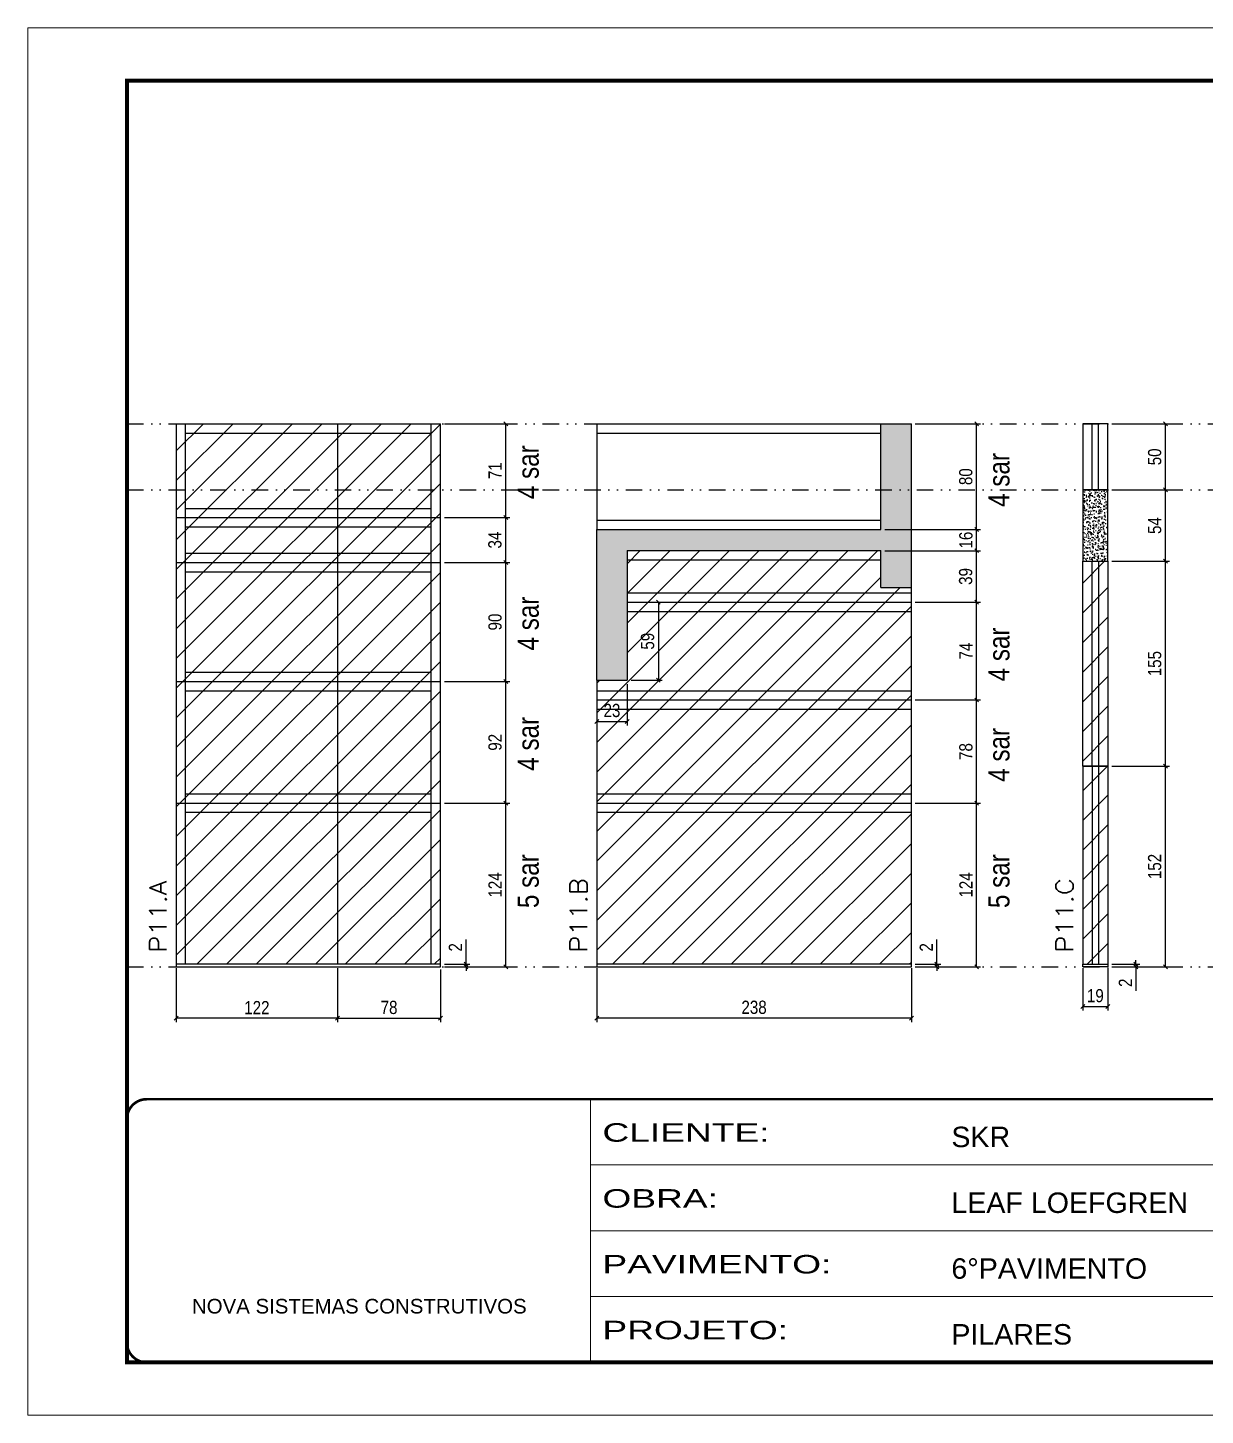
# Model space of a CAD drawing. Extents: x 14400 to 27878, y -21631 to 6985.
# Drawn here: x 16012 to 16903, y 1340 to 2390 of the extents above; entities that cross this region are included whole.
import ezdxf

# ---------------------------------------------------------------- set-up
doc = ezdxf.new("R2010")
doc.units = 0
for name, pattern in [('CONTINUO', [0]), ('DASHED', [0.75, 0.5, -0.25]), ('DIVIDE2', [0.625, 0.25, -0.125, 0, -0.125, 0, -0.125])]:
    doc.linetypes.add(name, pattern=pattern)
for name, color, linetype in [('COTA', 241, 'Continuous'), ('NOMENCLATURA', 7, 'Continuous'), ('Nível', 160, 'Continuous'), ('Painéis', 200, 'Continuous'), ('SARR_2.2x7', 40, 'Continuous')]:
    doc.layers.add(name, color=color, linetype=linetype)
for name, color, linetype, lineweight in [('Folhas', 255, 'Continuous', 9), ('Hachura', 251, 'Continuous', 9), ('SARRAFO DE PRESSAO', 251, 'DASHED', 9), ('Texto Seção', 7, 'Continuous', 15)]:
    doc.layers.add(name, color=color, linetype=linetype, lineweight=lineweight)
doc.styles.add('ARIAL', font='arial.ttf')
doc.styles.add('ARIAL_NARROW', font='ARIALN.TTF', dxfattribs={"height": 0.2})
doc.styles.add('COTA TECNICA', font='techl___.ttf', dxfattribs={"height": 10})
doc.styles.add('COTA TECNICA-50', font='techl___.ttf', dxfattribs={"height": 10})
doc.styles.add('REGUA-120', font='ROMANS.shx', dxfattribs={"height": 15})
doc.styles.add('Tecnologia', font='')
doc.styles.get('Tecnologia').set_extended_font_data('Forgotten Futurist')
doc.dimstyles.new('COTA PAINEL-50', dxfattribs={"dimtxt": 10, "dimasz": 3, "dimexe": 3, "dimexo": 3, "dimgap": 3, "dimtad": 1, "dimdec": 1, "dimzin": 12, "dimdsep": 46, "dimtxsty": 'COTA TECNICA-50', "dimblk1": 'OBLIQUE', "dimblk2": 'OBLIQUE', "dimsah": 1, "dimcen": 0.9, "dimclrd": 4, "dimclre": 4, "dimclrt": 240, "dimadec": 1, "dimazin": 3, "dimtfac": 1, "dimtdec": 1, "dimtmove": 0, "dimatfit": 3, "dimfxl": 1, "dimtolj": 1, "dimtzin": 12, "dimarcsym": 0})
doc.dimstyles.new('PAINEL', dxfattribs={"dimtxt": 10, "dimasz": 3, "dimexe": 3, "dimexo": 3, "dimgap": 3, "dimtad": 1, "dimdec": 1, "dimzin": 12, "dimdsep": 46, "dimtxsty": 'COTA TECNICA', "dimblk1": 'OBLIQUE', "dimblk2": 'OBLIQUE', "dimsah": 1, "dimcen": 0.9, "dimclrd": 4, "dimclre": 4, "dimclrt": 240, "dimadec": 1, "dimazin": 3, "dimtfac": 1, "dimtdec": 1, "dimtmove": 0, "dimatfit": 3, "dimfxl": 1, "dimtolj": 1, "dimtzin": 12, "dimarcsym": 0})

# ---------------------------------------------------------------- blocks, each defined once
blk = doc.blocks.new('9999999999')
at = {"color": 30, "linetype": 'CONTINUO'}
for p, q in [((98564.6, 34230.2), (98564.6, 34429.4)), ((98564.6, 34379.6), (99584, 34379.6)), ((98564.6, 34329.8), (99488, 34329.8)), ((98564.6, 34280), (99488, 34280))]:
    blk.add_line(p, q, dxfattribs=at)
at = {"color": 30, "linetype": 'CONTINUO', "const_width": 2}
blk.add_lwpolyline([(99584, 34230.2), (99584, 34414.4, 0.414214), (99569, 34429.4), (98229, 34429.4, 0.414214), (98214, 34414.4), (98214, 34245.2, 0.414214), (98229, 34230.2), (99584, 34230.2)], format="xyb", dxfattribs=at)
at = {"layer": 'Folhas'}
blk.add_lwpolyline([(98139, 34190.2), (99624, 34190.2), (99624, 35240.2), (98139, 35240.2)], close=True, dxfattribs=at)
at = {"layer": 'Folhas', "color": 30, "const_width": 3}
blk.add_lwpolyline([(98214, 34230.2), (99584, 34230.2), (99584, 35200.2), (98214, 35200.2)], close=True, dxfattribs=at)
at = {"color": 7, "linetype": 'Continuous', "ltscale": 5, "style": 'ARIAL'}
for s, height, p in [('SKR', 15.48, (98837.7, 34393.1)), ('LEAF LOEFGREN', 15.483, (98837.7, 34343.3)), ('6°PAVIMENTO', 15.483, (98837.7, 34293.5)), ('NOVA SISTEMAS CONSTRUTIVOS', 11.059, (98263.2, 34267.2)), ('PILARES', 15.48, (98837.7, 34243.7))]:
    blk.add_text(s, height=height, dxfattribs=at).set_placement(p)
at = {"layer": 'Folhas', "color": 7, "style": 'Tecnologia', "width": 1.5}
for s, p in [('CLIENTE:', (98573.7, 34397.2)), ('OBRA:', (98573.7, 34347.3)), ('PAVIMENTO:', (98573.7, 34297.5)), ('PROJETO:', (98573.7, 34247.7))]:
    blk.add_text(s, height=14, dxfattribs=at).set_placement(p)
blk = doc.blocks.new('_Oblique')
at = {"color": 0, "linetype": 'ByBlock', "lineweight": -2}
blk.add_line((-0.5, -0.5), (0.5, 0.5), dxfattribs=at)
blk = doc.blocks.new('*D2867')
at = {"layer": 'COTA', "color": 4, "lineweight": -2, "transparency": 16777216}
for p, q in [((16124.3, 1678.7), (16124.3, 1637.9)), ((16246.3, 1678.7), (16246.3, 1637.9)), ((16246.3, 1640.9), (16124.3, 1640.9))]:
    blk.add_line(p, q, dxfattribs=at)
at = {"layer": 'Defpoints', "color": 0, "transparency": 16777216}
for p in [(16124.3, 1681.7), (16246.3, 1681.7), (16124.3, 1640.9)]:
    blk.add_point(p, dxfattribs=at)
at = {"layer": 'COTA', "color": 4, "lineweight": -2, "transparency": 16777216, "xscale": 3, "yscale": 3, "zscale": 3, "rotation": 180}
blk.add_blockref('_Oblique', (16124.3, 1640.9), dxfattribs=at)
at = {"layer": 'COTA', "color": 4, "lineweight": -2, "transparency": 16777216, "xscale": 3, "yscale": 3, "zscale": 3}
blk.add_blockref('_Oblique', (16246.3, 1640.9), dxfattribs=at)
at = {"layer": 'COTA', "color": 240, "transparency": 16777216, "insert": (16185.3, 1648.9), "char_height": 10, "attachment_point": 5, "style": 'COTA TECNICA'}
blk.add_mtext('\\A1;122', dxfattribs=at)
blk = doc.blocks.new('*D2868')
at = {"layer": 'COTA', "color": 4, "lineweight": -2, "transparency": 16777216}
for p, q in [((16343.5, 1681.7), (16343.5, 1700.5)), ((16327.3, 1681.7), (16346.5, 1681.7)), ((16343.5, 1679.7), (16343.5, 1681.7)), ((16327.3, 1679.7), (16346.5, 1679.7)), ((16343.5, 1679.7), (16343.5, 1676.7))]:
    blk.add_line(p, q, dxfattribs=at)
at = {"layer": 'Defpoints', "color": 0, "transparency": 16777216}
for p in [(16324.3, 1681.7), (16324.3, 1679.7), (16343.5, 1679.7)]:
    blk.add_point(p, dxfattribs=at)
at = {"layer": 'COTA', "color": 4, "lineweight": -2, "transparency": 16777216, "xscale": 3, "yscale": 3, "zscale": 3}
for p, rotation in [((16343.5, 1681.7), 270), ((16343.5, 1679.7), 90)]:
    blk.add_blockref('_Oblique', p, dxfattribs=dict(at, rotation=rotation))
at = {"layer": 'COTA', "color": 240, "transparency": 16777216, "insert": (16335.5, 1694.5), "char_height": 10, "attachment_point": 5, "rotation": 90, "style": 'COTA TECNICA-50'}
blk.add_mtext('\\A1;2', dxfattribs=at)
blk = doc.blocks.new('*D2869')
at = {"layer": 'COTA', "color": 4, "lineweight": -2, "transparency": 16777216}
for p, q in [((16327.3, 1895.7), (16376.6, 1895.7)), ((16373.6, 1803.7), (16373.6, 1895.7)), ((16327.3, 1803.7), (16376.6, 1803.7))]:
    blk.add_line(p, q, dxfattribs=at)
at = {"layer": 'Defpoints', "color": 0, "transparency": 16777216}
for p in [(16324.3, 1895.7), (16373.6, 1895.7), (16324.3, 1803.7)]:
    blk.add_point(p, dxfattribs=at)
at = {"layer": 'COTA', "color": 4, "lineweight": -2, "transparency": 16777216, "xscale": 3, "yscale": 3, "zscale": 3}
for p, rotation in [((16373.6, 1895.7), 90), ((16373.6, 1803.7), 270)]:
    blk.add_blockref('_Oblique', p, dxfattribs=dict(at, rotation=rotation))
at = {"layer": 'COTA', "color": 240, "transparency": 16777216, "insert": (16365.5, 1849.7), "char_height": 10, "attachment_point": 5, "rotation": 90, "style": 'COTA TECNICA-50'}
blk.add_mtext('\\A1;92', dxfattribs=at)
blk = doc.blocks.new('*D2850')
at = {"layer": 'COTA', "color": 4, "linetype": 'ByBlock', "lineweight": -2, "transparency": 16777216}
for p, q in [((16327.3, 1803.7), (16376.6, 1803.7)), ((16373.6, 1679.7), (16373.6, 1803.7)), ((16327.3, 1679.7), (16376.6, 1679.7))]:
    blk.add_line(p, q, dxfattribs=at)
at = {"layer": 'Defpoints', "color": 0, "linetype": 'ByBlock', "transparency": 16777216}
for p in [(16324.3, 1803.7), (16373.6, 1803.7), (16324.3, 1679.7)]:
    blk.add_point(p, dxfattribs=at)
at = {"layer": 'COTA', "color": 4, "linetype": 'ByBlock', "lineweight": -2, "transparency": 16777216, "xscale": 3, "yscale": 3, "zscale": 3}
for p, rotation in [((16373.6, 1803.7), 90), ((16373.6, 1679.7), 270)]:
    blk.add_blockref('_Oblique', p, dxfattribs=dict(at, rotation=rotation))
at = {"layer": 'COTA', "color": 240, "linetype": 'ByBlock', "transparency": 16777216, "insert": (16365.5, 1741.7), "char_height": 10, "attachment_point": 5, "rotation": 90, "style": 'COTA TECNICA'}
blk.add_mtext('\\A1;124', dxfattribs=at)
blk = doc.blocks.new('*D2851')
at = {"layer": 'COTA', "color": 4, "lineweight": -2, "transparency": 16777216}
for p, q in [((16442.4, 1678.7), (16442.4, 1637.9)), ((16680.4, 1678.7), (16680.4, 1637.9)), ((16680.4, 1640.9), (16442.4, 1640.9))]:
    blk.add_line(p, q, dxfattribs=at)
at = {"layer": 'Defpoints', "color": 0, "transparency": 16777216}
for p in [(16442.4, 1681.7), (16680.4, 1681.7), (16442.4, 1640.9)]:
    blk.add_point(p, dxfattribs=at)
at = {"layer": 'COTA', "color": 4, "lineweight": -2, "transparency": 16777216, "xscale": 3, "yscale": 3, "zscale": 3, "rotation": 180}
blk.add_blockref('_Oblique', (16442.4, 1640.9), dxfattribs=at)
at = {"layer": 'COTA', "color": 4, "lineweight": -2, "transparency": 16777216, "xscale": 3, "yscale": 3, "zscale": 3}
blk.add_blockref('_Oblique', (16680.4, 1640.9), dxfattribs=at)
at = {"layer": 'COTA', "color": 240, "transparency": 16777216, "insert": (16561.4, 1649.1), "char_height": 10, "attachment_point": 5, "style": 'COTA TECNICA'}
blk.add_mtext('\\A1;238', dxfattribs=at)
blk = doc.blocks.new('*D2852')
at = {"layer": 'COTA', "color": 4, "lineweight": -2, "transparency": 16777216}
for p, q in [((16699.7, 1681.7), (16699.7, 1700.5)), ((16683.4, 1681.7), (16702.7, 1681.7)), ((16699.7, 1679.7), (16699.7, 1681.7)), ((16683.4, 1679.7), (16702.7, 1679.7)), ((16699.7, 1679.7), (16699.7, 1676.7))]:
    blk.add_line(p, q, dxfattribs=at)
at = {"layer": 'Defpoints', "color": 0, "transparency": 16777216}
for p in [(16680.4, 1681.7), (16680.4, 1679.7), (16699.7, 1679.7)]:
    blk.add_point(p, dxfattribs=at)
at = {"layer": 'COTA', "color": 4, "lineweight": -2, "transparency": 16777216, "xscale": 3, "yscale": 3, "zscale": 3}
for p, rotation in [((16699.7, 1681.7), 270), ((16699.7, 1679.7), 90)]:
    blk.add_blockref('_Oblique', p, dxfattribs=dict(at, rotation=rotation))
at = {"layer": 'COTA', "color": 240, "transparency": 16777216, "insert": (16691.7, 1694.5), "char_height": 10, "attachment_point": 5, "rotation": 90, "style": 'COTA TECNICA-50'}
blk.add_mtext('\\A1;2', dxfattribs=at)
blk = doc.blocks.new('*D2853')
at = {"layer": 'COTA', "color": 4, "linetype": 'ByBlock', "lineweight": -2, "transparency": 16777216}
for p, q in [((16683.4, 1803.7), (16732.8, 1803.7)), ((16729.8, 1679.7), (16729.8, 1803.7)), ((16683.4, 1679.7), (16732.8, 1679.7))]:
    blk.add_line(p, q, dxfattribs=at)
at = {"layer": 'Defpoints', "color": 0, "linetype": 'ByBlock', "transparency": 16777216}
for p in [(16680.4, 1803.7), (16729.8, 1803.7), (16680.4, 1679.7)]:
    blk.add_point(p, dxfattribs=at)
at = {"layer": 'COTA', "color": 4, "linetype": 'ByBlock', "lineweight": -2, "transparency": 16777216, "xscale": 3, "yscale": 3, "zscale": 3}
for p, rotation in [((16729.8, 1803.7), 90), ((16729.8, 1679.7), 270)]:
    blk.add_blockref('_Oblique', p, dxfattribs=dict(at, rotation=rotation))
at = {"layer": 'COTA', "color": 240, "linetype": 'ByBlock', "transparency": 16777216, "insert": (16721.7, 1741.7), "char_height": 10, "attachment_point": 5, "rotation": 90, "style": 'COTA TECNICA'}
blk.add_mtext('\\A1;124', dxfattribs=at)
blk = doc.blocks.new('*D2854')
at = {"layer": 'COTA', "color": 4, "lineweight": -2, "transparency": 16777216}
for p, q in [((16810.1, 1678.7), (16810.1, 1646.8)), ((16829.1, 1678.7), (16829.1, 1646.8)), ((16810.1, 1649.8), (16829.1, 1649.8))]:
    blk.add_line(p, q, dxfattribs=at)
at = {"layer": 'Defpoints', "color": 0, "transparency": 16777216}
for p in [(16810.1, 1681.7), (16829.1, 1681.7), (16829.1, 1649.8)]:
    blk.add_point(p, dxfattribs=at)
at = {"layer": 'COTA', "color": 4, "lineweight": -2, "transparency": 16777216, "xscale": 3, "yscale": 3, "zscale": 3, "rotation": 180}
blk.add_blockref('_Oblique', (16810.1, 1649.8), dxfattribs=at)
at = {"layer": 'COTA', "color": 4, "lineweight": -2, "transparency": 16777216, "xscale": 3, "yscale": 3, "zscale": 3}
blk.add_blockref('_Oblique', (16829.1, 1649.8), dxfattribs=at)
at = {"layer": 'COTA', "color": 240, "transparency": 16777216, "insert": (16819.6, 1657.9), "char_height": 10, "attachment_point": 5, "style": 'COTA TECNICA'}
blk.add_mtext('\\A1;19', dxfattribs=at)
blk = doc.blocks.new('*D2855')
at = {"layer": 'COTA', "color": 4, "lineweight": -2, "transparency": 16777216}
for p, q in [((16832.1, 1681.7), (16853.3, 1681.7)), ((16850.3, 1681.7), (16850.3, 1684.7)), ((16850.3, 1681.7), (16850.3, 1679.7)), ((16832.1, 1679.7), (16853.3, 1679.7)), ((16850.3, 1679.7), (16850.3, 1661.6))]:
    blk.add_line(p, q, dxfattribs=at)
at = {"layer": 'Defpoints', "color": 0, "transparency": 16777216}
for p in [(16829.1, 1681.7), (16850.3, 1681.7), (16829.1, 1679.7)]:
    blk.add_point(p, dxfattribs=at)
at = {"layer": 'COTA', "color": 4, "lineweight": -2, "transparency": 16777216, "xscale": 3, "yscale": 3, "zscale": 3}
for p, rotation in [((16850.3, 1681.7), 270), ((16850.3, 1679.7), 90)]:
    blk.add_blockref('_Oblique', p, dxfattribs=dict(at, rotation=rotation))
at = {"layer": 'COTA', "color": 240, "transparency": 16777216, "insert": (16842.3, 1667.7), "char_height": 10, "attachment_point": 5, "rotation": 90, "style": 'COTA TECNICA-50'}
blk.add_mtext('\\A1;2', dxfattribs=at)
blk = doc.blocks.new('*D2856')
at = {"layer": 'COTA', "color": 4, "lineweight": -2, "transparency": 16777216}
for p, q in [((16832.1, 1831.7), (16875.6, 1831.7)), ((16872.6, 1679.7), (16872.6, 1831.7)), ((16832.1, 1679.7), (16875.6, 1679.7))]:
    blk.add_line(p, q, dxfattribs=at)
at = {"layer": 'Defpoints', "color": 0, "transparency": 16777216}
for p in [(16829.1, 1831.7), (16872.6, 1831.7), (16829.1, 1679.7)]:
    blk.add_point(p, dxfattribs=at)
at = {"layer": 'COTA', "color": 4, "lineweight": -2, "transparency": 16777216, "xscale": 3, "yscale": 3, "zscale": 3}
for p, rotation in [((16872.6, 1831.7), 90), ((16872.6, 1679.7), 270)]:
    blk.add_blockref('_Oblique', p, dxfattribs=dict(at, rotation=rotation))
at = {"layer": 'COTA', "color": 240, "transparency": 16777216, "insert": (16864.5, 1755.7), "char_height": 10, "attachment_point": 5, "rotation": 90, "style": 'COTA TECNICA-50'}
blk.add_mtext('\\A1;152', dxfattribs=at)
blk = doc.blocks.new('*D2857')
at = {"layer": 'COTA', "color": 4, "lineweight": -2, "transparency": 16777216}
for p, q in [((16246.3, 1678.7), (16246.3, 1637.9)), ((16324.3, 1677.7), (16324.3, 1637.9)), ((16246.3, 1640.9), (16324.3, 1640.9))]:
    blk.add_line(p, q, dxfattribs=at)
at = {"layer": 'Defpoints', "color": 0, "transparency": 16777216}
for p in [(16246.3, 1681.7), (16324.3, 1680.7), (16324.3, 1640.9)]:
    blk.add_point(p, dxfattribs=at)
at = {"layer": 'COTA', "color": 4, "lineweight": -2, "transparency": 16777216, "xscale": 3, "yscale": 3, "zscale": 3, "rotation": 180}
blk.add_blockref('_Oblique', (16246.3, 1640.9), dxfattribs=at)
at = {"layer": 'COTA', "color": 4, "lineweight": -2, "transparency": 16777216, "xscale": 3, "yscale": 3, "zscale": 3}
blk.add_blockref('_Oblique', (16324.3, 1640.9), dxfattribs=at)
at = {"layer": 'COTA', "color": 240, "transparency": 16777216, "insert": (16285.3, 1649), "char_height": 10, "attachment_point": 5, "style": 'COTA TECNICA'}
blk.add_mtext('\\A1;78', dxfattribs=at)
blk = doc.blocks.new('*D2866')
at = {"layer": 'COTA', "color": 4, "lineweight": -2, "transparency": 16777216}
for p, q in [((16327.3, 1985.7), (16376.6, 1985.7)), ((16373.6, 1895.7), (16373.6, 1985.7)), ((16327.3, 1895.7), (16376.6, 1895.7))]:
    blk.add_line(p, q, dxfattribs=at)
at = {"layer": 'Defpoints', "color": 0, "transparency": 16777216}
for p in [(16324.3, 1985.7), (16373.6, 1985.7), (16324.3, 1895.7)]:
    blk.add_point(p, dxfattribs=at)
at = {"layer": 'COTA', "color": 4, "lineweight": -2, "transparency": 16777216, "xscale": 3, "yscale": 3, "zscale": 3}
for p, rotation in [((16373.6, 1985.7), 90), ((16373.6, 1895.7), 270)]:
    blk.add_blockref('_Oblique', p, dxfattribs=dict(at, rotation=rotation))
at = {"layer": 'COTA', "color": 240, "transparency": 16777216, "insert": (16365.5, 1940.7), "char_height": 10, "attachment_point": 5, "rotation": 90, "style": 'COTA TECNICA'}
blk.add_mtext('\\A1;90', dxfattribs=at)
blk = doc.blocks.new('*D2870')
at = {"layer": 'COTA', "color": 4, "lineweight": -2, "transparency": 16777216}
for p, q in [((16683.4, 1881.7), (16732.8, 1881.7)), ((16729.8, 1803.7), (16729.8, 1881.7)), ((16683.4, 1803.7), (16732.8, 1803.7))]:
    blk.add_line(p, q, dxfattribs=at)
at = {"layer": 'Defpoints', "color": 0, "transparency": 16777216}
for p in [(16680.4, 1881.7), (16729.8, 1881.7), (16680.4, 1803.7)]:
    blk.add_point(p, dxfattribs=at)
at = {"layer": 'COTA', "color": 4, "lineweight": -2, "transparency": 16777216, "xscale": 3, "yscale": 3, "zscale": 3}
for p, rotation in [((16729.8, 1881.7), 90), ((16729.8, 1803.7), 270)]:
    blk.add_blockref('_Oblique', p, dxfattribs=dict(at, rotation=rotation))
at = {"layer": 'COTA', "color": 240, "transparency": 16777216, "insert": (16721.7, 1842.7), "char_height": 10, "attachment_point": 5, "rotation": 90, "style": 'COTA TECNICA'}
blk.add_mtext('\\A1;78', dxfattribs=at)
blk = doc.blocks.new('*D2894')
at = {"layer": 'COTA', "color": 4, "lineweight": -2, "transparency": 16777216}
for p, q in [((16327.3, 2090.7), (16376.6, 2090.7)), ((16373.6, 2019.7), (16373.6, 2090.7)), ((16327.3, 2019.7), (16376.6, 2019.7))]:
    blk.add_line(p, q, dxfattribs=at)
at = {"layer": 'Defpoints', "color": 0, "transparency": 16777216}
for p in [(16324.3, 2090.7), (16373.6, 2090.7), (16324.3, 2019.7)]:
    blk.add_point(p, dxfattribs=at)
at = {"layer": 'COTA', "color": 4, "lineweight": -2, "transparency": 16777216, "xscale": 3, "yscale": 3, "zscale": 3}
for p, rotation in [((16373.6, 2090.7), 90), ((16373.6, 2019.7), 270)]:
    blk.add_blockref('_Oblique', p, dxfattribs=dict(at, rotation=rotation))
at = {"layer": 'COTA', "color": 240, "transparency": 16777216, "insert": (16365.5, 2055.2), "char_height": 10, "attachment_point": 5, "rotation": 90, "style": 'COTA TECNICA'}
blk.add_mtext('\\A1;71', dxfattribs=at)
blk = doc.blocks.new('*D2895')
at = {"layer": 'COTA', "color": 4, "lineweight": -2, "transparency": 16777216}
for p, q in [((16327.3, 2019.7), (16376.6, 2019.7)), ((16373.6, 1985.7), (16373.6, 2019.7)), ((16327.3, 1985.7), (16376.6, 1985.7))]:
    blk.add_line(p, q, dxfattribs=at)
at = {"layer": 'Defpoints', "color": 0, "transparency": 16777216}
for p in [(16324.3, 2019.7), (16373.6, 2019.7), (16324.3, 1985.7)]:
    blk.add_point(p, dxfattribs=at)
at = {"layer": 'COTA', "color": 4, "lineweight": -2, "transparency": 16777216, "xscale": 3, "yscale": 3, "zscale": 3}
for p, rotation in [((16373.6, 2019.7), 90), ((16373.6, 1985.7), 270)]:
    blk.add_blockref('_Oblique', p, dxfattribs=dict(at, rotation=rotation))
at = {"layer": 'COTA', "color": 240, "transparency": 16777216, "insert": (16365.4, 2002.7), "char_height": 10, "attachment_point": 5, "rotation": 90, "style": 'COTA TECNICA'}
blk.add_mtext('\\A1;34', dxfattribs=at)
blk = doc.blocks.new('*D2896')
at = {"layer": 'COTA', "color": 4, "lineweight": -2, "transparency": 16777216}
for p, q in [((16660.4, 2010.7), (16732.8, 2010.7)), ((16729.8, 1994.7), (16729.8, 2010.7)), ((16660.4, 1994.7), (16732.8, 1994.7))]:
    blk.add_line(p, q, dxfattribs=at)
at = {"layer": 'Defpoints', "color": 0, "transparency": 16777216}
for p in [(16657.4, 2010.7), (16729.8, 2010.7), (16657.4, 1994.7)]:
    blk.add_point(p, dxfattribs=at)
at = {"layer": 'COTA', "color": 4, "lineweight": -2, "transparency": 16777216, "xscale": 3, "yscale": 3, "zscale": 3}
for p, rotation in [((16729.8, 2010.7), 90), ((16729.8, 1994.7), 270)]:
    blk.add_blockref('_Oblique', p, dxfattribs=dict(at, rotation=rotation))
at = {"layer": 'COTA', "color": 240, "transparency": 16777216, "insert": (16721.7, 2002.7), "char_height": 10, "attachment_point": 5, "rotation": 90, "style": 'COTA TECNICA'}
blk.add_mtext('\\A1;16', dxfattribs=at)
blk = doc.blocks.new('*D2897')
at = {"layer": 'COTA', "color": 4, "lineweight": -2, "transparency": 16777216}
for p, q in [((16683.4, 2090.7), (16732.8, 2090.7)), ((16729.8, 2010.7), (16729.8, 2090.7)), ((16660.4, 2010.7), (16732.8, 2010.7))]:
    blk.add_line(p, q, dxfattribs=at)
at = {"layer": 'Defpoints', "color": 0, "transparency": 16777216}
for p in [(16680.4, 2090.7), (16729.8, 2090.7), (16657.4, 2010.7)]:
    blk.add_point(p, dxfattribs=at)
at = {"layer": 'COTA', "color": 4, "lineweight": -2, "transparency": 16777216, "xscale": 3, "yscale": 3, "zscale": 3}
for p, rotation in [((16729.8, 2090.7), 90), ((16729.8, 2010.7), 270)]:
    blk.add_blockref('_Oblique', p, dxfattribs=dict(at, rotation=rotation))
at = {"layer": 'COTA', "color": 240, "transparency": 16777216, "insert": (16721.6, 2050.7), "char_height": 10, "attachment_point": 5, "rotation": 90, "style": 'COTA TECNICA'}
blk.add_mtext('\\A1;80', dxfattribs=at)
blk = doc.blocks.new('*D2898')
at = {"layer": 'COTA', "color": 4, "lineweight": -2, "transparency": 16777216}
for p, q in [((16683.4, 1955.7), (16732.8, 1955.7)), ((16729.8, 1881.7), (16729.8, 1955.7)), ((16683.4, 1881.7), (16732.8, 1881.7))]:
    blk.add_line(p, q, dxfattribs=at)
at = {"layer": 'Defpoints', "color": 0, "transparency": 16777216}
for p in [(16680.4, 1955.7), (16729.8, 1955.7), (16680.4, 1881.7)]:
    blk.add_point(p, dxfattribs=at)
at = {"layer": 'COTA', "color": 4, "lineweight": -2, "transparency": 16777216, "xscale": 3, "yscale": 3, "zscale": 3}
for p, rotation in [((16729.8, 1955.7), 90), ((16729.8, 1881.7), 270)]:
    blk.add_blockref('_Oblique', p, dxfattribs=dict(at, rotation=rotation))
at = {"layer": 'COTA', "color": 240, "transparency": 16777216, "insert": (16721.7, 1918.7), "char_height": 10, "attachment_point": 5, "rotation": 90, "style": 'COTA TECNICA'}
blk.add_mtext('\\A1;74', dxfattribs=at)
blk = doc.blocks.new('*D2899')
at = {"layer": 'COTA', "color": 4, "lineweight": -2, "transparency": 16777216}
for p, q in [((16660.4, 1994.7), (16732.8, 1994.7)), ((16729.8, 1955.7), (16729.8, 1994.7)), ((16683.4, 1955.7), (16732.8, 1955.7))]:
    blk.add_line(p, q, dxfattribs=at)
at = {"layer": 'Defpoints', "color": 0, "transparency": 16777216}
for p in [(16657.4, 1994.7), (16729.8, 1994.7), (16680.4, 1955.7)]:
    blk.add_point(p, dxfattribs=at)
at = {"layer": 'COTA', "color": 4, "lineweight": -2, "transparency": 16777216, "xscale": 3, "yscale": 3, "zscale": 3}
for p, rotation in [((16729.8, 1994.7), 90), ((16729.8, 1955.7), 270)]:
    blk.add_blockref('_Oblique', p, dxfattribs=dict(at, rotation=rotation))
at = {"layer": 'COTA', "color": 240, "transparency": 16777216, "insert": (16721.5, 1975.2), "char_height": 10, "attachment_point": 5, "rotation": 90, "style": 'COTA TECNICA'}
blk.add_mtext('\\A1;39', dxfattribs=at)
blk = doc.blocks.new('*D2903')
at = {"layer": 'COTA', "color": 4, "lineweight": -2, "transparency": 16777216}
for p, q in [((16832.1, 1986.7), (16875.6, 1986.7)), ((16872.6, 1831.7), (16872.6, 1986.7)), ((16832.1, 1831.7), (16875.6, 1831.7))]:
    blk.add_line(p, q, dxfattribs=at)
at = {"layer": 'Defpoints', "color": 0, "transparency": 16777216}
for p in [(16829.1, 1986.7), (16872.6, 1986.7), (16829.1, 1831.7)]:
    blk.add_point(p, dxfattribs=at)
at = {"layer": 'COTA', "color": 4, "lineweight": -2, "transparency": 16777216, "xscale": 3, "yscale": 3, "zscale": 3}
for p, rotation in [((16872.6, 1986.7), 90), ((16872.6, 1831.7), 270)]:
    blk.add_blockref('_Oblique', p, dxfattribs=dict(at, rotation=rotation))
at = {"layer": 'COTA', "color": 240, "transparency": 16777216, "insert": (16864.5, 1909.2), "char_height": 10, "attachment_point": 5, "rotation": 90, "style": 'COTA TECNICA'}
blk.add_mtext('\\A1;155', dxfattribs=at)
blk = doc.blocks.new('*D2904')
at = {"layer": 'COTA', "color": 4, "lineweight": -2, "transparency": 16777216}
for p, q in [((16832.1, 2040.7), (16875.6, 2040.7)), ((16872.6, 1986.7), (16872.6, 2040.7)), ((16832.1, 1986.7), (16875.6, 1986.7))]:
    blk.add_line(p, q, dxfattribs=at)
at = {"layer": 'Defpoints', "color": 0, "transparency": 16777216}
for p in [(16829.1, 2040.7), (16872.6, 2040.7), (16829.1, 1986.7)]:
    blk.add_point(p, dxfattribs=at)
at = {"layer": 'COTA', "color": 4, "lineweight": -2, "transparency": 16777216, "xscale": 3, "yscale": 3, "zscale": 3}
for p, rotation in [((16872.6, 2040.7), 90), ((16872.6, 1986.7), 270)]:
    blk.add_blockref('_Oblique', p, dxfattribs=dict(at, rotation=rotation))
at = {"layer": 'COTA', "color": 240, "transparency": 16777216, "insert": (16864.5, 2013.7), "char_height": 10, "attachment_point": 5, "rotation": 90, "style": 'COTA TECNICA'}
blk.add_mtext('\\A1;54', dxfattribs=at)
blk = doc.blocks.new('*D2905')
at = {"layer": 'COTA', "color": 4, "lineweight": -2, "transparency": 16777216}
for p, q in [((16832.1, 2090.7), (16875.6, 2090.7)), ((16872.6, 2040.7), (16872.6, 2090.7)), ((16832.1, 2040.7), (16875.6, 2040.7))]:
    blk.add_line(p, q, dxfattribs=at)
at = {"layer": 'Defpoints', "color": 0, "transparency": 16777216}
for p in [(16829.1, 2090.7), (16872.6, 2090.7), (16829.1, 2040.7)]:
    blk.add_point(p, dxfattribs=at)
at = {"layer": 'COTA', "color": 4, "lineweight": -2, "transparency": 16777216, "xscale": 3, "yscale": 3, "zscale": 3}
for p, rotation in [((16872.6, 2090.7), 90), ((16872.6, 2040.7), 270)]:
    blk.add_blockref('_Oblique', p, dxfattribs=dict(at, rotation=rotation))
at = {"layer": 'COTA', "color": 240, "transparency": 16777216, "insert": (16864.5, 2065.7), "char_height": 10, "attachment_point": 5, "rotation": 90, "style": 'COTA TECNICA'}
blk.add_mtext('\\A1;50', dxfattribs=at)
blk = doc.blocks.new('*D4211')
at = {"layer": 'COTA', "color": 4, "lineweight": -2, "transparency": 16777216}
for p, q in [((16468.4, 1955.7), (16492, 1955.7)), ((16489, 1955.7), (16489, 1896.7)), ((16468.4, 1896.7), (16492, 1896.7))]:
    blk.add_line(p, q, dxfattribs=at)
at = {"layer": 'Defpoints', "color": 0, "transparency": 16777216}
for p in [(16465.4, 1955.7), (16465.4, 1896.7), (16489, 1896.7)]:
    blk.add_point(p, dxfattribs=at)
at = {"layer": 'COTA', "color": 4, "lineweight": -2, "transparency": 16777216, "xscale": 3, "yscale": 3, "zscale": 3}
for p, rotation in [((16489, 1955.7), 90), ((16489, 1896.7), 270)]:
    blk.add_blockref('_Oblique', p, dxfattribs=dict(at, rotation=rotation))
at = {"layer": 'COTA', "color": 240, "transparency": 16777216, "insert": (16480.9, 1926.2), "char_height": 10, "attachment_point": 5, "rotation": 90, "style": 'COTA TECNICA'}
blk.add_mtext('\\A1;59', dxfattribs=at)
blk = doc.blocks.new('*D4212')
at = {"layer": 'COTA', "color": 4, "lineweight": -2, "transparency": 16777216}
for p, q in [((16442.4, 1893.7), (16442.4, 1862.5)), ((16465.4, 1893.7), (16465.4, 1862.5)), ((16442.4, 1865.5), (16465.4, 1865.5))]:
    blk.add_line(p, q, dxfattribs=at)
at = {"layer": 'Defpoints', "color": 0, "transparency": 16777216}
for p in [(16442.4, 1896.7), (16465.4, 1896.7), (16465.4, 1865.5)]:
    blk.add_point(p, dxfattribs=at)
at = {"layer": 'COTA', "color": 4, "lineweight": -2, "transparency": 16777216, "xscale": 3, "yscale": 3, "zscale": 3, "rotation": 180}
blk.add_blockref('_Oblique', (16442.4, 1865.5), dxfattribs=at)
at = {"layer": 'COTA', "color": 4, "lineweight": -2, "transparency": 16777216, "xscale": 3, "yscale": 3, "zscale": 3}
blk.add_blockref('_Oblique', (16465.4, 1865.5), dxfattribs=at)
at = {"layer": 'COTA', "color": 240, "transparency": 16777216, "insert": (16453.9, 1873.7), "char_height": 10, "attachment_point": 5, "style": 'COTA TECNICA'}
blk.add_mtext('\\A1;23', dxfattribs=at)

msp = doc.modelspace()

# ---------------------------------------------------------------- hatches: boundary and pattern name
at = {"layer": 'COTA'}
h = msp.add_hatch(dxfattribs=at)
h.set_pattern_fill('AR-CONC', color=256, scale=0.03)
h.set_pattern_definition([(50, (-44.403, 0), (5.4655401, -0.4781726), [0.5715, -6.2865]), (355, (-44.403, 0), (-1.0573026, 5.7317054), [0.4572, -5.0292175]), (100.451445, (-43.9476, -0.04), (4.4082374, 5.2535326), [0.4857003, -5.3427073]), (46.1842, (-44.403, 1.524), (8.1323712, -1.2612698), [0.85725, -9.42975]), (96.63556, (-43.725, 1.419), (7.122124, 7.4227837), [0.7285507, -8.0140682]), (351.18415, (-44.403, 1.524), (7.122124, 7.4227837), [0.685799, -7.543792]), (21, (-43.641, 1.143), (4.5484317, -3.067956), [0.5715, -6.2865]), (326, (-43.641, 1.143), (1.8540609, 5.525639), [0.4572, -5.0292]), (71.451445, (-43.262, 0.8873), (6.4024926, 2.457683), [0.4857003, -5.3426981]), (37.5, (-44.403, 0), (0.0926581, 2.53665117), [0, -4.96824, 0, -5.1054, 0, -5.04825]), (7.5, (-44.403, 0), (2.00458988, 3.00541724), [0, -2.91084, 0, -4.85394, 0, -1.92405]), (327.5, (-46.1023, 0), (4.06771786, -0.17186232), [0, -1.905, 0, -5.9436, 0, -7.8867]), (317.5, (-46.8643, 0), (4.44387544, 0.7627947), [0, -2.4765, 0, -3.94716, 0, -5.6007])])
h.paths.add_polyline_path([(16680.4, 2090.71), (16657.4, 2090.71), (16657.4, 2040.71), (16680.4, 2040.71)])
h.paths.add_polyline_path([(16680.4, 2040.71), (16657.4, 2040.71), (16657.4, 2010.71), (16442.4, 2010.71), (16442.4, 1896.71), (16465.4, 1896.71), (16465.4, 1994.71), (16657.4, 1994.71), (16657.4, 1966.71), (16680.4, 1966.71)])
h = msp.add_hatch(dxfattribs=at)
h.set_pattern_fill('AR-CONC', color=256, scale=0.03)
h.paths.add_polyline_path([(16829.06, 2040.71), (16810.06, 2040.71), (16810.06, 1986.71), (16829.06, 1986.71)])
at = {"layer": 'Hachura'}
h = msp.add_hatch(dxfattribs=at)
h.set_pattern_fill('ANSI31', color=256, scale=5)
h.paths.add_polyline_path([(16246.25, 2090.71), (16124.25, 2090.71), (16124.25, 2019.71), (16246.25, 2019.71)])
h.paths.add_polyline_path([(16324.25, 2090.71), (16246.25, 2090.71), (16246.25, 2019.71), (16324.25, 2019.71)])
h.paths.add_polyline_path([(16324.25, 2019.71), (16246.25, 2019.71), (16246.25, 1985.71), (16324.25, 1985.71)])
h.paths.add_polyline_path([(16246.25, 2019.71), (16124.25, 2019.71), (16124.25, 1985.71), (16246.25, 1985.71)])
h.paths.add_polyline_path([(16246.25, 1985.71), (16124.25, 1985.71), (16124.25, 1895.71), (16246.25, 1895.71)])
h.paths.add_polyline_path([(16324.25, 1985.71), (16246.25, 1985.71), (16246.25, 1895.71), (16324.25, 1895.71)])
h.paths.add_polyline_path([(16324.25, 1895.71), (16246.25, 1895.71), (16246.25, 1803.71), (16324.25, 1803.71)])
h.paths.add_polyline_path([(16246.25, 1895.71), (16124.25, 1895.71), (16124.25, 1803.71), (16246.25, 1803.71)])
h.paths.add_polyline_path([(16246.25, 1803.71), (16124.25, 1803.71), (16124.25, 1681.71), (16246.25, 1681.71)])
h.paths.add_polyline_path([(16324.25, 1803.71), (16246.25, 1803.71), (16246.25, 1681.71), (16324.25, 1681.71)])
h = msp.add_hatch(dxfattribs=at)
h.set_pattern_fill('ANSI31', color=256, scale=5)
h.paths.add_polyline_path([(16680.4, 1803.71), (16442.4, 1803.71), (16442.4, 1681.71), (16680.4, 1681.71)])
h.paths.add_polyline_path([(16680.4, 1881.71), (16442.4, 1881.71), (16442.4, 1803.71), (16680.4, 1803.71)])
h.paths.add_polyline_path([(16680.4, 1955.71), (16465.4, 1955.71), (16465.4, 1896.71), (16442.4, 1896.71), (16442.4, 1881.71), (16680.4, 1881.71)])
h.paths.add_polyline_path([(16657.4, 1994.71), (16465.4, 1994.71), (16465.4, 1955.71), (16680.4, 1955.71), (16680.4, 1966.71), (16657.4, 1966.71)])
h = msp.add_hatch(dxfattribs=at)
h.set_pattern_fill('ANSI31', color=256, scale=5)
h.paths.add_polyline_path([(16829.06, 1831.69), (16810.06, 1831.69), (16810.06, 1681.71), (16829.06, 1681.71)])
h.paths.add_polyline_path([(16829.06, 1986.71), (16810.06, 1986.71), (16810.06, 1831.71), (16829.06, 1831.71)])

# ---------------------------------------------------------------- linework, layer by layer
at = {"layer": 'COTA'}
for p, q in [((16657.4, 2090.71), (16680.4, 2090.71)), ((16680.4, 1966.71), (16680.4, 2090.71)), ((16442.4, 1896.71), (16442.4, 2010.71))]:
    msp.add_line(p, q, dxfattribs=at)
msp.add_lwpolyline([(16810.06, 1986.71), (16829.06, 1986.71), (16829.06, 2040.71), (16810.06, 2040.71)], close=True, dxfattribs=at)
at = {"layer": 'Nível', "color": 4, "linetype": 'DIVIDE2', "ltscale": 50}
for p, q in [((16086.97, 2090.71), (17456.97, 2090.71)), ((16086.97, 2040.71), (17456.97, 2040.71)), ((16086.97, 1679.71), (17456.97, 1679.71))]:
    msp.add_line(p, q, dxfattribs=at)
at = {"layer": 'Painéis'}
for p, q in [((16124.25, 2090.71), (16124.25, 1681.71)), ((16124.25, 2090.71), (16324.25, 2090.71)), ((16246.25, 2090.71), (16246.25, 1681.71)), ((16324.25, 1681.71), (16324.25, 2090.71)), ((16442.4, 2090.71), (16442.4, 2010.71)), ((16442.4, 2090.71), (16657.4, 2090.71)), ((16657.4, 2010.71), (16657.4, 2090.71)), ((16124.25, 2019.71), (16324.25, 2019.71)), ((16442.4, 2010.71), (16657.4, 2010.71)), ((16124.25, 1985.71), (16324.25, 1985.71)), ((16465.4, 1994.71), (16657.4, 1994.71)), ((16465.4, 1994.71), (16465.4, 1896.71)), ((16657.4, 1966.71), (16657.4, 1994.71)), ((16810.06, 1831.71), (16810.06, 1986.71)), ((16810.06, 1986.71), (16829.06, 1986.71)), ((16829.06, 1986.71), (16829.06, 1831.71)), ((16657.4, 1966.71), (16680.4, 1966.71)), ((16680.4, 1681.71), (16680.4, 1966.71)), ((16465.4, 1955.71), (16680.4, 1955.71)), ((16124.25, 1895.71), (16324.25, 1895.71)), ((16442.4, 1896.71), (16442.4, 1681.71)), ((16442.4, 1896.71), (16465.4, 1896.71)), ((16442.4, 1881.71), (16680.4, 1881.71)), ((16829.06, 1831.71), (16810.06, 1831.71)), ((16810.06, 1831.69), (16810.06, 1681.71)), ((16810.06, 1831.69), (16829.06, 1831.69)), ((16829.06, 1831.69), (16829.06, 1681.71)), ((16124.25, 1803.71), (16324.25, 1803.71)), ((16442.4, 1803.71), (16680.4, 1803.71)), ((16810.06, 1681.71), (16829.06, 1681.71)), ((16810.06, 1679.71), (16810.06, 1681.71)), ((16829.06, 1681.71), (16829.06, 1679.71)), ((16829.06, 1679.71), (16810.06, 1679.71))]:
    msp.add_line(p, q, dxfattribs=at)
for points in [[(16810.06, 2040.71), (16829.06, 2040.71), (16829.06, 2090.71), (16810.06, 2090.71)], [(16324.25, 1681.71), (16124.25, 1681.71), (16124.25, 1679.71), (16324.25, 1679.71)], [(16680.4, 1681.71), (16442.4, 1681.71), (16442.4, 1679.71), (16680.4, 1679.71)]]:
    msp.add_lwpolyline(points, close=True, dxfattribs=at)
at = {"layer": 'SARR_2.2x7'}
for p, q in [((16131.25, 2019.71), (16131.25, 2090.71)), ((16317.25, 2019.71), (16317.25, 2090.71)), ((16817.06, 2040.71), (16817.06, 2090.71)), ((16822.06, 2040.71), (16822.06, 2090.71)), ((16131.25, 2083.71), (16246.25, 2083.71)), ((16246.25, 2083.71), (16317.25, 2083.71)), ((16442.4, 2083.71), (16657.4, 2083.71)), ((16131.25, 2026.71), (16246.25, 2026.71)), ((16246.25, 2026.71), (16317.25, 2026.71)), ((16131.25, 1985.71), (16131.25, 2019.71)), ((16317.25, 1985.71), (16317.25, 2019.71)), ((16442.4, 2017.71), (16657.4, 2017.71)), ((16131.25, 2012.71), (16246.25, 2012.71)), ((16246.25, 2012.71), (16317.25, 2012.71)), ((16131.25, 1992.71), (16246.25, 1992.71)), ((16131.25, 1803.71), (16131.25, 1985.71)), ((16246.25, 1992.71), (16317.25, 1992.71)), ((16317.25, 1803.71), (16317.25, 1985.71)), ((16465.4, 1987.71), (16657.4, 1987.71)), ((16817.06, 1831.71), (16817.06, 1986.71)), ((16822.06, 1986.71), (16822.06, 1831.71)), ((16131.25, 1978.71), (16246.25, 1978.71)), ((16246.25, 1978.71), (16317.25, 1978.71)), ((16465.4, 1962.71), (16680.4, 1962.71)), ((16465.4, 1948.71), (16680.4, 1948.71)), ((16131.25, 1902.71), (16246.25, 1902.71)), ((16246.25, 1902.71), (16317.25, 1902.71)), ((16131.25, 1888.71), (16246.25, 1888.71)), ((16246.25, 1888.71), (16317.25, 1888.71)), ((16442.4, 1888.71), (16680.4, 1888.71)), ((16442.4, 1874.71), (16680.4, 1874.71)), ((16817.06, 1831.71), (16817.06, 1681.71)), ((16822.06, 1831.71), (16822.06, 1681.71)), ((16131.25, 1810.71), (16246.25, 1810.71)), ((16246.25, 1810.71), (16317.25, 1810.71)), ((16442.4, 1810.71), (16680.4, 1810.71)), ((16131.25, 1681.71), (16131.25, 1803.71)), ((16131.25, 1796.71), (16246.25, 1796.71)), ((16246.25, 1796.71), (16317.25, 1796.71)), ((16317.25, 1681.71), (16317.25, 1803.71)), ((16442.4, 1796.71), (16680.4, 1796.71))]:
    msp.add_line(p, q, dxfattribs=at)

# ---------------------------------------------------------------- block references
at = {"layer": 'SARRAFO DE PRESSAO', "color": 6, "linetype": 'ByBlock'}
msp.add_blockref('9999999999', (-82127.01, -32849.78), dxfattribs=at)

# ---------------------------------------------------------------- texts
at = {"layer": 'NOMENCLATURA', "style": 'ARIAL_NARROW'}
for s, p in [('4 sar', (16398.5, 2033.67)), ('4 sar', (16754.64, 2027.82)), ('4 sar', (16398.5, 1919.17)), ('4 sar', (16754.64, 1895.82)), ('4 sar', (16398.5, 1828.17)), ('4 sar', (16754.64, 1819.82)), ('5 sar', (16398.5, 1724.23)), ('5 sar', (16754.64, 1724.23))]:
    msp.add_text(s, height=16, rotation=90, dxfattribs=at).set_placement(p)
at = {"layer": 'Texto Seção', "style": 'REGUA-120', "width": 1.1}
for s, p in [('P11.A', (16117, 1690.47)), ('P11.B', (16435.15, 1690.47)), ('P11.C', (16802.81, 1690.47))]:
    msp.add_text(s, height=13, rotation=90, dxfattribs=at).set_placement(p)

# ---------------------------------------------------------------- dimensions: what is measured, and where the dimension line sits
at = {"layer": 'COTA'}
for base, p1, p2, dimstyle, picture, middle in [((16373.62, 2090.71), (16324.25, 2019.71), (16324.25, 2090.71), 'PAINEL', '*D2894', (16365.55, 2055.21)), ((16729.76, 2090.71), (16657.4, 2010.71), (16680.4, 2090.71), 'PAINEL', '*D2897', (16721.64, 2050.71)), ((16872.57, 2090.71), (16829.06, 2040.71), (16829.06, 2090.71), 'PAINEL', '*D2905', (16864.46, 2065.71)), ((16872.57, 2040.71), (16829.06, 1986.71), (16829.06, 2040.71), 'PAINEL', '*D2904', (16864.46, 2013.71)), ((16373.62, 2019.71), (16324.25, 1985.71), (16324.25, 2019.71), 'PAINEL', '*D2895', (16365.4, 2002.71)), ((16373.62, 1985.71), (16324.25, 1895.71), (16324.25, 1985.71), 'PAINEL', '*D2866', (16365.49, 1940.71)), ((16872.57, 1986.71), (16829.06, 1831.71), (16829.06, 1986.71), 'PAINEL', '*D2903', (16864.46, 1909.21)), ((16489.01, 1896.71), (16465.4, 1955.71), (16465.4, 1896.71), 'PAINEL', '*D4211', (16480.88, 1926.21)), ((16729.76, 1955.71), (16680.4, 1881.71), (16680.4, 1955.71), 'PAINEL', '*D2898', (16721.69, 1918.71)), ((16373.62, 1895.71), (16324.25, 1803.71), (16324.25, 1895.71), 'COTA PAINEL-50', '*D2869', (16365.53, 1849.71)), ((16729.76, 1881.71), (16680.4, 1803.71), (16680.4, 1881.71), 'PAINEL', '*D2870', (16721.67, 1842.71)), ((16872.57, 1831.71), (16829.06, 1679.71), (16829.06, 1831.71), 'COTA PAINEL-50', '*D2856', (16864.46, 1755.71))]:
    dim = msp.add_linear_dim(base=base, p1=p1, p2=p2, angle=90, dimstyle=dimstyle, dxfattribs=at)
    dim.commit()
    dim.dimension.update_dxf_attribs({"geometry": picture, "text_midpoint": middle})
for base, p1, p2, dimstyle, picture, middle in [((16729.76, 2010.71), (16657.4, 1994.71), (16657.4, 2010.71), 'PAINEL', '*D2896', (16729.76, 2002.71)), ((16343.51, 1679.71), (16324.25, 1681.71), (16324.25, 1679.71), 'COTA PAINEL-50', '*D2868', (16343.51, 1694.46)), ((16699.65, 1679.71), (16680.4, 1681.71), (16680.4, 1679.71), 'COTA PAINEL-50', '*D2852', (16699.65, 1694.46)), ((16850.25, 1681.71), (16829.06, 1679.71), (16829.06, 1681.71), 'COTA PAINEL-50', '*D2855', (16850.25, 1667.65))]:
    dim = msp.add_linear_dim(base=base, p1=p1, p2=p2, angle=90, dimstyle=dimstyle, dxfattribs=at)
    dim.commit()
    dim.dimension.update_dxf_attribs({"geometry": picture, "text_midpoint": middle, "dimtype": 160})
for base, p1, p2, angle, override, picture, middle in [((16729.76, 1994.71), (16680.4, 1955.71), (16657.4, 1994.71), 90, {"dimtmove": 1}, '*D2899', (16721.51, 1975.21)), ((16124.25, 1640.89), (16246.25, 1681.71), (16124.25, 1681.71), 180, {"dimarcsym": 2}, '*D2867', (16185.25, 1648.95)), ((16442.4, 1640.89), (16680.4, 1681.71), (16442.4, 1681.71), 180, {"dimarcsym": 2}, '*D2851', (16561.4, 1649.13))]:
    dim = msp.add_linear_dim(base=base, p1=p1, p2=p2, angle=angle, dimstyle='PAINEL', override=override, dxfattribs=at)
    dim.commit()
    dim.dimension.update_dxf_attribs({"geometry": picture, "text_midpoint": middle})
for base, p1, p2, picture, middle in [((16465.4, 1865.5), (16442.4, 1896.71), (16465.4, 1896.71), '*D4212', (16453.9, 1873.71)), ((16324.25, 1640.89), (16246.25, 1681.71), (16324.25, 1680.71), '*D2857', (16285.25, 1648.98))]:
    dim = msp.add_linear_dim(base=base, p1=p1, p2=p2, dimstyle='PAINEL', dxfattribs=at)
    dim.commit()
    dim.dimension.update_dxf_attribs({"geometry": picture, "text_midpoint": middle})
at = {"layer": 'COTA', "linetype": 'ByBlock'}
for p1, p2, picture, middle in [((16324.25, 1679.71), (16324.25, 1803.71), '*D2850', (16365.55, 1741.71)), ((16680.4, 1679.71), (16680.4, 1803.71), '*D2853', (16721.69, 1741.71))]:
    dim = msp.add_aligned_dim(p1=p1, p2=p2, distance=-49.37, dimstyle='PAINEL', dxfattribs=at)
    dim.commit()
    dim.dimension.update_dxf_attribs({"geometry": picture, "text_midpoint": middle})
at = {"layer": 'COTA'}
dim = msp.add_linear_dim(base=(16829.06, 1649.82), p1=(16810.06, 1681.71), p2=(16829.06, 1681.71), dimstyle='PAINEL', override={"dimarcsym": 2}, dxfattribs=at)
dim.commit()
dim.dimension.update_dxf_attribs({"geometry": '*D2854', "text_midpoint": (16819.56, 1657.9)})

doc.saveas('drawing.dxf')
